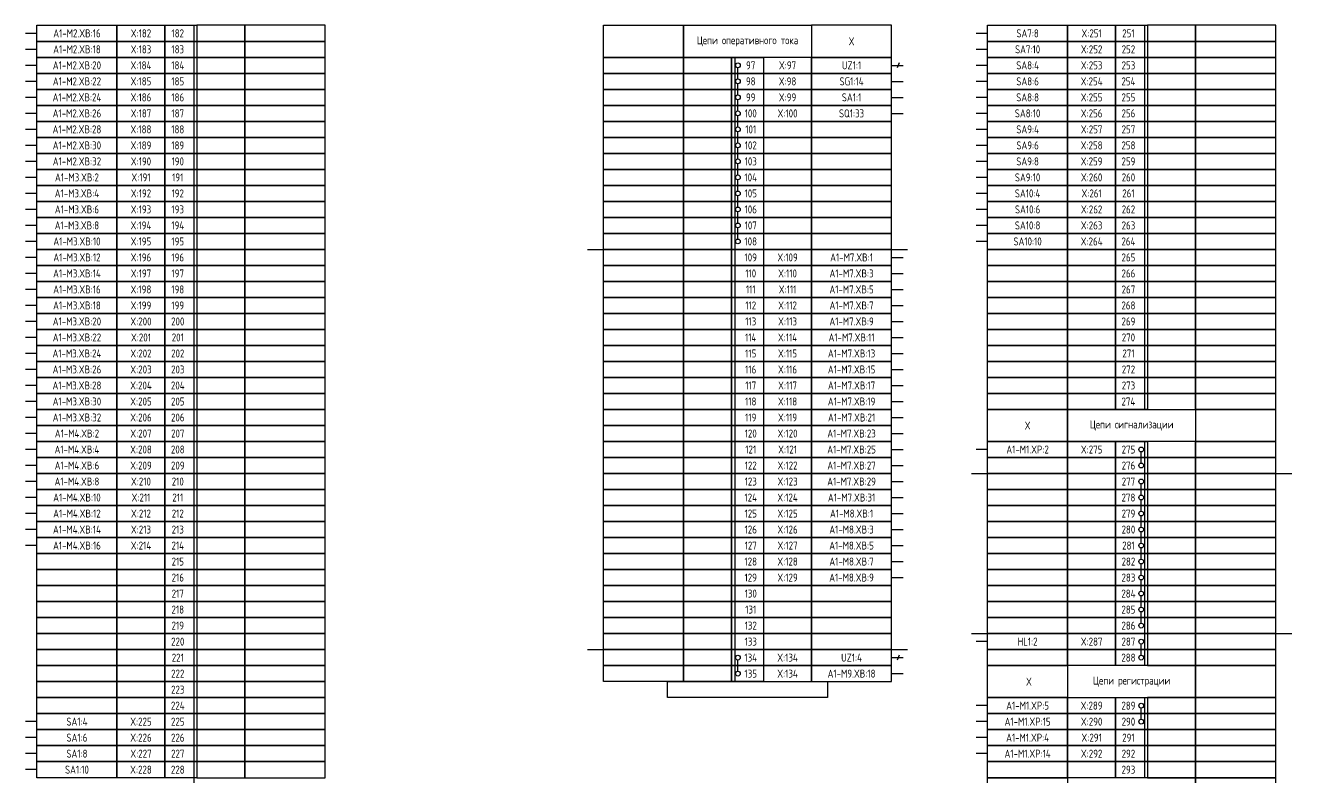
# Model space of a CAD drawing. Header units: millimetres. Extents: x -997 to 6341, y -90 to 618.
# Drawn here: x 5504.4 to 5900, y 155 to 390 of the extents above; entities that cross this region are included whole.
import ezdxf

# ---------------------------------------------------------------- set-up
doc = ezdxf.new("R2010")
doc.units = ezdxf.units.MM
doc.styles.add('Gost_type_A', font='GOST_A.TTF')

msp = doc.modelspace()

# ---------------------------------------------------------------- linework, layer by layer
for p, q in [((5557, 390), (5557, 45)), ((5854, 390), (5854, 270)), ((5508, 387.5), (5504.38, 387.5)), ((5805, 387.5), (5801.38, 387.5)), ((5508, 382.5), (5504.38, 382.5)), ((5726, 380), (5726, 185)), ((5805, 382.5), (5801.38, 382.5)), ((5508, 377.5), (5504.38, 377.5)), ((5727, 373.25), (5727, 376.75)), ((5775, 377.5), (5778.62, 377.5)), ((5777.33, 378.31), (5776.75, 376.69)), ((5805, 377.5), (5801.38, 377.5)), ((5508, 372.5), (5504.38, 372.5)), ((5775, 372.5), (5778.62, 372.5)), ((5805, 372.5), (5801.38, 372.5)), ((5727, 368.25), (5727, 371.75)), ((5508, 367.5), (5504.38, 367.5)), ((5727, 363.25), (5727, 366.75)), ((5775, 367.5), (5778.62, 367.5)), ((5805, 367.5), (5801.38, 367.5)), ((5508, 362.5), (5504.38, 362.5)), ((5727, 358.25), (5727, 361.75)), ((5775, 362.5), (5778.62, 362.5)), ((5805, 362.5), (5801.38, 362.5)), ((5508, 357.5), (5504.38, 357.5)), ((5727, 353.25), (5727, 356.75)), ((5805, 357.5), (5801.38, 357.5)), ((5508, 352.5), (5504.38, 352.5)), ((5805, 352.5), (5801.38, 352.5)), ((5727, 348.25), (5727, 351.75)), ((5508, 347.5), (5504.38, 347.5)), ((5727, 343.25), (5727, 346.75)), ((5805, 347.5), (5801.38, 347.5)), ((5508, 342.5), (5504.38, 342.5)), ((5727, 338.25), (5727, 341.75)), ((5805, 342.5), (5801.38, 342.5)), ((5508, 337.5), (5504.38, 337.5)), ((5727, 333.25), (5727, 336.75)), ((5805, 337.5), (5801.38, 337.5)), ((5508, 332.5), (5504.38, 332.5)), ((5805, 332.5), (5801.38, 332.5)), ((5727, 328.25), (5727, 331.75)), ((5508, 327.5), (5504.38, 327.5)), ((5727, 323.25), (5727, 326.75)), ((5805, 327.5), (5801.38, 327.5)), ((5508, 322.5), (5504.38, 322.5)), ((5805, 322.5), (5801.38, 322.5)), ((5508, 317.5), (5504.38, 317.5)), ((5680, 320), (5780, 320)), ((5775, 317.5), (5778.62, 317.5)), ((5508, 312.5), (5504.38, 312.5)), ((5775, 312.5), (5778.62, 312.5)), ((5508, 307.5), (5504.38, 307.5)), ((5775, 307.5), (5778.62, 307.5)), ((5508, 302.5), (5504.38, 302.5)), ((5775, 302.5), (5778.62, 302.5)), ((5508, 297.5), (5504.38, 297.5)), ((5775, 297.5), (5778.62, 297.5)), ((5508, 292.5), (5504.38, 292.5)), ((5775, 292.5), (5778.62, 292.5)), ((5508, 287.5), (5504.38, 287.5)), ((5775, 287.5), (5778.62, 287.5)), ((5508, 282.5), (5504.38, 282.5)), ((5775, 282.5), (5778.62, 282.5)), ((5508, 277.5), (5504.38, 277.5)), ((5775, 277.5), (5778.62, 277.5)), ((5508, 272.5), (5504.38, 272.5)), ((5775, 272.5), (5778.62, 272.5)), ((5805, 270), (5809.14, 270)), ((5508, 267.5), (5504.38, 267.5)), ((5775, 267.5), (5778.62, 267.5)), ((5508, 262.5), (5504.38, 262.5)), ((5775, 262.5), (5778.62, 262.5)), ((5508, 257.5), (5504.38, 257.5)), ((5775, 257.5), (5778.62, 257.5)), ((5805, 257.5), (5801.38, 257.5)), ((5854, 260), (5854, 220)), ((5853, 253.25), (5853, 256.75)), ((5508, 252.5), (5504.38, 252.5)), ((5775, 252.5), (5778.62, 252.5)), ((5800, 250), (5900, 250)), ((5508, 247.5), (5504.38, 247.5)), ((5775, 247.5), (5778.62, 247.5)), ((5853, 243.25), (5853, 246.75)), ((5508, 242.5), (5504.38, 242.5)), ((5775, 242.5), (5778.62, 242.5)), ((5853, 238.25), (5853, 241.75)), ((5508, 237.5), (5504.38, 237.5)), ((5775, 237.5), (5778.62, 237.5)), ((5853, 233.25), (5853, 236.75)), ((5508, 232.5), (5504.38, 232.5)), ((5775, 232.5), (5778.62, 232.5)), ((5853, 228.25), (5853, 231.75)), ((5508, 227.5), (5504.38, 227.5)), ((5775, 227.5), (5778.62, 227.5)), ((5853, 223.25), (5853, 226.75)), ((5775, 222.5), (5778.62, 222.5)), ((5853, 220), (5853, 221.75)), ((5853, 218.25), (5853, 220)), ((5854, 220), (5854, 190)), ((5775, 217.5), (5778.62, 217.5)), ((5853, 213.25), (5853, 216.75)), ((5853, 208.25), (5853, 211.75)), ((5853, 203.25), (5853, 206.75)), ((5800, 200), (5900, 200)), ((5680, 195), (5780, 195)), ((5805, 197.5), (5801.38, 197.5)), ((5853, 193.25), (5853, 196.75)), ((5727, 188.25), (5727, 191.75)), ((5775, 192.5), (5778.62, 192.5)), ((5777.33, 193.31), (5776.75, 191.69)), ((5775, 187.5), (5778.62, 187.5)), ((5854, 180), (5854, 155)), ((5805, 177.5), (5801.38, 177.5)), ((5853, 173.25), (5853, 176.75)), ((5508, 172.5), (5504.38, 172.5)), ((5805, 172.5), (5801.38, 172.5)), ((5508, 167.5), (5504.38, 167.5)), ((5805, 167.5), (5801.38, 167.5)), ((5508, 162.5), (5504.38, 162.5)), ((5805, 162.5), (5801.38, 162.5)), ((5508, 157.5), (5504.38, 157.5))]:
    msp.add_line(p, q)
for points in [[(5508, 390), (5533, 390), (5533, 385), (5508, 385)], [(5533, 390), (5548, 390), (5548, 385), (5533, 385)], [(5548, 390), (5558, 390), (5558, 385), (5548, 385)], [(5573, 390), (5558, 390), (5558, 385), (5573, 385)], [(5598, 390), (5573, 390), (5573, 385), (5598, 385)], [(5685, 390), (5710, 390), (5710, 380), (5685, 380)], [(5710, 390), (5750, 390), (5750, 380), (5710, 380)], [(5775, 390), (5750, 390), (5750, 380), (5775, 380)], [(5805, 390), (5830, 390), (5830, 385), (5805, 385)], [(5830, 390), (5845, 390), (5845, 385), (5830, 385)], [(5845, 390), (5855, 390), (5855, 385), (5845, 385)], [(5870, 390), (5855, 390), (5855, 385), (5870, 385)], [(5895, 390), (5870, 390), (5870, 385), (5895, 385)], [(5508, 385), (5533, 385), (5533, 380), (5508, 380)], [(5533, 385), (5548, 385), (5548, 380), (5533, 380)], [(5548, 385), (5558, 385), (5558, 380), (5548, 380)], [(5573, 385), (5558, 385), (5558, 380), (5573, 380)], [(5598, 385), (5573, 385), (5573, 380), (5598, 380)], [(5805, 385), (5830, 385), (5830, 380), (5805, 380)], [(5830, 385), (5845, 385), (5845, 380), (5830, 380)], [(5845, 385), (5855, 385), (5855, 380), (5845, 380)], [(5870, 385), (5855, 385), (5855, 380), (5870, 380)], [(5895, 385), (5870, 385), (5870, 380), (5895, 380)], [(5508, 380), (5533, 380), (5533, 375), (5508, 375)], [(5533, 380), (5548, 380), (5548, 375), (5533, 375)], [(5548, 380), (5558, 380), (5558, 375), (5548, 375)], [(5573, 380), (5558, 380), (5558, 375), (5573, 375)], [(5598, 380), (5573, 380), (5573, 375), (5598, 375)], [(5685, 380), (5710, 380), (5710, 375), (5685, 375)], [(5710, 380), (5725, 380), (5725, 375), (5710, 375)], [(5725, 380), (5735, 380), (5735, 375), (5725, 375)], [(5750, 380), (5735, 380), (5735, 375), (5750, 375)], [(5775, 380), (5750, 380), (5750, 375), (5775, 375)], [(5805, 380), (5830, 380), (5830, 375), (5805, 375)], [(5830, 380), (5845, 380), (5845, 375), (5830, 375)], [(5845, 380), (5855, 380), (5855, 375), (5845, 375)], [(5870, 380), (5855, 380), (5855, 375), (5870, 375)], [(5895, 380), (5870, 380), (5870, 375), (5895, 375)], [(5508, 375), (5533, 375), (5533, 370), (5508, 370)], [(5533, 375), (5548, 375), (5548, 370), (5533, 370)], [(5548, 375), (5558, 375), (5558, 370), (5548, 370)], [(5573, 375), (5558, 375), (5558, 370), (5573, 370)], [(5598, 375), (5573, 375), (5573, 370), (5598, 370)], [(5685, 375), (5710, 375), (5710, 370), (5685, 370)], [(5710, 375), (5725, 375), (5725, 370), (5710, 370)], [(5725, 375), (5735, 375), (5735, 370), (5725, 370)], [(5750, 375), (5735, 375), (5735, 370), (5750, 370)], [(5775, 375), (5750, 375), (5750, 370), (5775, 370)], [(5805, 375), (5830, 375), (5830, 370), (5805, 370)], [(5830, 375), (5845, 375), (5845, 370), (5830, 370)], [(5845, 375), (5855, 375), (5855, 370), (5845, 370)], [(5870, 375), (5855, 375), (5855, 370), (5870, 370)], [(5895, 375), (5870, 375), (5870, 370), (5895, 370)], [(5508, 370), (5533, 370), (5533, 365), (5508, 365)], [(5533, 370), (5548, 370), (5548, 365), (5533, 365)], [(5548, 370), (5558, 370), (5558, 365), (5548, 365)], [(5573, 370), (5558, 370), (5558, 365), (5573, 365)], [(5598, 370), (5573, 370), (5573, 365), (5598, 365)], [(5685, 370), (5710, 370), (5710, 365), (5685, 365)], [(5710, 370), (5725, 370), (5725, 365), (5710, 365)], [(5725, 370), (5735, 370), (5735, 365), (5725, 365)], [(5750, 370), (5735, 370), (5735, 365), (5750, 365)], [(5775, 370), (5750, 370), (5750, 365), (5775, 365)], [(5805, 370), (5830, 370), (5830, 365), (5805, 365)], [(5830, 370), (5845, 370), (5845, 365), (5830, 365)], [(5845, 370), (5855, 370), (5855, 365), (5845, 365)], [(5870, 370), (5855, 370), (5855, 365), (5870, 365)], [(5895, 370), (5870, 370), (5870, 365), (5895, 365)], [(5508, 365), (5533, 365), (5533, 360), (5508, 360)], [(5533, 365), (5548, 365), (5548, 360), (5533, 360)], [(5548, 365), (5558, 365), (5558, 360), (5548, 360)], [(5573, 365), (5558, 365), (5558, 360), (5573, 360)], [(5598, 365), (5573, 365), (5573, 360), (5598, 360)], [(5685, 365), (5710, 365), (5710, 360), (5685, 360)], [(5710, 365), (5725, 365), (5725, 360), (5710, 360)], [(5725, 365), (5735, 365), (5735, 360), (5725, 360)], [(5750, 365), (5735, 365), (5735, 360), (5750, 360)], [(5775, 365), (5750, 365), (5750, 360), (5775, 360)], [(5805, 365), (5830, 365), (5830, 360), (5805, 360)], [(5830, 365), (5845, 365), (5845, 360), (5830, 360)], [(5845, 365), (5855, 365), (5855, 360), (5845, 360)], [(5870, 365), (5855, 365), (5855, 360), (5870, 360)], [(5895, 365), (5870, 365), (5870, 360), (5895, 360)], [(5508, 360), (5533, 360), (5533, 355), (5508, 355)], [(5533, 360), (5548, 360), (5548, 355), (5533, 355)], [(5548, 360), (5558, 360), (5558, 355), (5548, 355)], [(5573, 360), (5558, 360), (5558, 355), (5573, 355)], [(5598, 360), (5573, 360), (5573, 355), (5598, 355)], [(5685, 360), (5710, 360), (5710, 355), (5685, 355)], [(5710, 360), (5725, 360), (5725, 355), (5710, 355)], [(5725, 360), (5735, 360), (5735, 355), (5725, 355)], [(5750, 360), (5735, 360), (5735, 355), (5750, 355)], [(5775, 360), (5750, 360), (5750, 355), (5775, 355)], [(5805, 360), (5830, 360), (5830, 355), (5805, 355)], [(5830, 360), (5845, 360), (5845, 355), (5830, 355)], [(5845, 360), (5855, 360), (5855, 355), (5845, 355)], [(5870, 360), (5855, 360), (5855, 355), (5870, 355)], [(5895, 360), (5870, 360), (5870, 355), (5895, 355)], [(5508, 355), (5533, 355), (5533, 350), (5508, 350)], [(5533, 355), (5548, 355), (5548, 350), (5533, 350)], [(5548, 355), (5558, 355), (5558, 350), (5548, 350)], [(5573, 355), (5558, 355), (5558, 350), (5573, 350)], [(5598, 355), (5573, 355), (5573, 350), (5598, 350)], [(5685, 355), (5710, 355), (5710, 350), (5685, 350)], [(5710, 355), (5725, 355), (5725, 350), (5710, 350)], [(5725, 355), (5735, 355), (5735, 350), (5725, 350)], [(5750, 355), (5735, 355), (5735, 350), (5750, 350)], [(5775, 355), (5750, 355), (5750, 350), (5775, 350)], [(5805, 355), (5830, 355), (5830, 350), (5805, 350)], [(5830, 355), (5845, 355), (5845, 350), (5830, 350)], [(5845, 355), (5855, 355), (5855, 350), (5845, 350)], [(5870, 355), (5855, 355), (5855, 350), (5870, 350)], [(5895, 355), (5870, 355), (5870, 350), (5895, 350)], [(5508, 350), (5533, 350), (5533, 345), (5508, 345)], [(5533, 350), (5548, 350), (5548, 345), (5533, 345)], [(5548, 350), (5558, 350), (5558, 345), (5548, 345)], [(5573, 350), (5558, 350), (5558, 345), (5573, 345)], [(5598, 350), (5573, 350), (5573, 345), (5598, 345)], [(5685, 350), (5710, 350), (5710, 345), (5685, 345)], [(5710, 350), (5725, 350), (5725, 345), (5710, 345)], [(5725, 350), (5735, 350), (5735, 345), (5725, 345)], [(5750, 350), (5735, 350), (5735, 345), (5750, 345)], [(5775, 350), (5750, 350), (5750, 345), (5775, 345)], [(5805, 350), (5830, 350), (5830, 345), (5805, 345)], [(5830, 350), (5845, 350), (5845, 345), (5830, 345)], [(5845, 350), (5855, 350), (5855, 345), (5845, 345)], [(5870, 350), (5855, 350), (5855, 345), (5870, 345)], [(5895, 350), (5870, 350), (5870, 345), (5895, 345)], [(5508, 345), (5533, 345), (5533, 340), (5508, 340)], [(5533, 345), (5548, 345), (5548, 340), (5533, 340)], [(5548, 345), (5558, 345), (5558, 340), (5548, 340)], [(5573, 345), (5558, 345), (5558, 340), (5573, 340)], [(5598, 345), (5573, 345), (5573, 340), (5598, 340)], [(5685, 345), (5710, 345), (5710, 340), (5685, 340)], [(5710, 345), (5725, 345), (5725, 340), (5710, 340)], [(5725, 345), (5735, 345), (5735, 340), (5725, 340)], [(5750, 345), (5735, 345), (5735, 340), (5750, 340)], [(5775, 345), (5750, 345), (5750, 340), (5775, 340)], [(5805, 345), (5830, 345), (5830, 340), (5805, 340)], [(5830, 345), (5845, 345), (5845, 340), (5830, 340)], [(5845, 345), (5855, 345), (5855, 340), (5845, 340)], [(5870, 345), (5855, 345), (5855, 340), (5870, 340)], [(5895, 345), (5870, 345), (5870, 340), (5895, 340)], [(5508, 340), (5533, 340), (5533, 335), (5508, 335)], [(5533, 340), (5548, 340), (5548, 335), (5533, 335)], [(5548, 340), (5558, 340), (5558, 335), (5548, 335)], [(5573, 340), (5558, 340), (5558, 335), (5573, 335)], [(5598, 340), (5573, 340), (5573, 335), (5598, 335)], [(5685, 340), (5710, 340), (5710, 335), (5685, 335)], [(5710, 340), (5725, 340), (5725, 335), (5710, 335)], [(5725, 340), (5735, 340), (5735, 335), (5725, 335)], [(5750, 340), (5735, 340), (5735, 335), (5750, 335)], [(5775, 340), (5750, 340), (5750, 335), (5775, 335)], [(5805, 340), (5830, 340), (5830, 335), (5805, 335)], [(5830, 340), (5845, 340), (5845, 335), (5830, 335)], [(5845, 340), (5855, 340), (5855, 335), (5845, 335)], [(5870, 340), (5855, 340), (5855, 335), (5870, 335)], [(5895, 340), (5870, 340), (5870, 335), (5895, 335)], [(5508, 335), (5533, 335), (5533, 330), (5508, 330)], [(5533, 335), (5548, 335), (5548, 330), (5533, 330)], [(5548, 335), (5558, 335), (5558, 330), (5548, 330)], [(5573, 335), (5558, 335), (5558, 330), (5573, 330)], [(5598, 335), (5573, 335), (5573, 330), (5598, 330)], [(5685, 335), (5710, 335), (5710, 330), (5685, 330)], [(5710, 335), (5725, 335), (5725, 330), (5710, 330)], [(5725, 335), (5735, 335), (5735, 330), (5725, 330)], [(5750, 335), (5735, 335), (5735, 330), (5750, 330)], [(5775, 335), (5750, 335), (5750, 330), (5775, 330)], [(5805, 335), (5830, 335), (5830, 330), (5805, 330)], [(5830, 335), (5845, 335), (5845, 330), (5830, 330)], [(5845, 335), (5855, 335), (5855, 330), (5845, 330)], [(5870, 335), (5855, 335), (5855, 330), (5870, 330)], [(5895, 335), (5870, 335), (5870, 330), (5895, 330)], [(5508, 330), (5533, 330), (5533, 325), (5508, 325)], [(5533, 330), (5548, 330), (5548, 325), (5533, 325)], [(5548, 330), (5558, 330), (5558, 325), (5548, 325)], [(5573, 330), (5558, 330), (5558, 325), (5573, 325)], [(5598, 330), (5573, 330), (5573, 325), (5598, 325)], [(5685, 330), (5710, 330), (5710, 325), (5685, 325)], [(5710, 330), (5725, 330), (5725, 325), (5710, 325)], [(5725, 330), (5735, 330), (5735, 325), (5725, 325)], [(5750, 330), (5735, 330), (5735, 325), (5750, 325)], [(5775, 330), (5750, 330), (5750, 325), (5775, 325)], [(5805, 330), (5830, 330), (5830, 325), (5805, 325)], [(5830, 330), (5845, 330), (5845, 325), (5830, 325)], [(5845, 330), (5855, 330), (5855, 325), (5845, 325)], [(5870, 330), (5855, 330), (5855, 325), (5870, 325)], [(5895, 330), (5870, 330), (5870, 325), (5895, 325)], [(5508, 325), (5533, 325), (5533, 320), (5508, 320)], [(5533, 325), (5548, 325), (5548, 320), (5533, 320)], [(5548, 325), (5558, 325), (5558, 320), (5548, 320)], [(5573, 325), (5558, 325), (5558, 320), (5573, 320)], [(5598, 325), (5573, 325), (5573, 320), (5598, 320)], [(5685, 325), (5710, 325), (5710, 320), (5685, 320)], [(5710, 325), (5725, 325), (5725, 320), (5710, 320)], [(5725, 325), (5735, 325), (5735, 320), (5725, 320)], [(5750, 325), (5735, 325), (5735, 320), (5750, 320)], [(5775, 325), (5750, 325), (5750, 320), (5775, 320)], [(5805, 325), (5830, 325), (5830, 320), (5805, 320)], [(5830, 325), (5845, 325), (5845, 320), (5830, 320)], [(5845, 325), (5855, 325), (5855, 320), (5845, 320)], [(5870, 325), (5855, 325), (5855, 320), (5870, 320)], [(5895, 325), (5870, 325), (5870, 320), (5895, 320)], [(5508, 320), (5533, 320), (5533, 315), (5508, 315)], [(5533, 320), (5548, 320), (5548, 315), (5533, 315)], [(5548, 320), (5558, 320), (5558, 315), (5548, 315)], [(5573, 320), (5558, 320), (5558, 315), (5573, 315)], [(5598, 320), (5573, 320), (5573, 315), (5598, 315)], [(5685, 320), (5710, 320), (5710, 315), (5685, 315)], [(5710, 320), (5725, 320), (5725, 315), (5710, 315)], [(5725, 320), (5735, 320), (5735, 315), (5725, 315)], [(5750, 320), (5735, 320), (5735, 315), (5750, 315)], [(5775, 320), (5750, 320), (5750, 315), (5775, 315)], [(5805, 320), (5830, 320), (5830, 315), (5805, 315)], [(5830, 320), (5845, 320), (5845, 315), (5830, 315)], [(5845, 320), (5855, 320), (5855, 315), (5845, 315)], [(5870, 320), (5855, 320), (5855, 315), (5870, 315)], [(5895, 320), (5870, 320), (5870, 315), (5895, 315)], [(5508, 315), (5533, 315), (5533, 310), (5508, 310)], [(5533, 315), (5548, 315), (5548, 310), (5533, 310)], [(5548, 315), (5558, 315), (5558, 310), (5548, 310)], [(5573, 315), (5558, 315), (5558, 310), (5573, 310)], [(5598, 315), (5573, 315), (5573, 310), (5598, 310)], [(5685, 315), (5710, 315), (5710, 310), (5685, 310)], [(5710, 315), (5725, 315), (5725, 310), (5710, 310)], [(5725, 315), (5735, 315), (5735, 310), (5725, 310)], [(5750, 315), (5735, 315), (5735, 310), (5750, 310)], [(5775, 315), (5750, 315), (5750, 310), (5775, 310)], [(5805, 315), (5830, 315), (5830, 310), (5805, 310)], [(5830, 315), (5845, 315), (5845, 310), (5830, 310)], [(5845, 315), (5855, 315), (5855, 310), (5845, 310)], [(5870, 315), (5855, 315), (5855, 310), (5870, 310)], [(5895, 315), (5870, 315), (5870, 310), (5895, 310)], [(5508, 310), (5533, 310), (5533, 305), (5508, 305)], [(5533, 310), (5548, 310), (5548, 305), (5533, 305)], [(5548, 310), (5558, 310), (5558, 305), (5548, 305)], [(5573, 310), (5558, 310), (5558, 305), (5573, 305)], [(5598, 310), (5573, 310), (5573, 305), (5598, 305)], [(5685, 310), (5710, 310), (5710, 305), (5685, 305)], [(5710, 310), (5725, 310), (5725, 305), (5710, 305)], [(5725, 310), (5735, 310), (5735, 305), (5725, 305)], [(5750, 310), (5735, 310), (5735, 305), (5750, 305)], [(5775, 310), (5750, 310), (5750, 305), (5775, 305)], [(5805, 310), (5830, 310), (5830, 305), (5805, 305)], [(5830, 310), (5845, 310), (5845, 305), (5830, 305)], [(5845, 310), (5855, 310), (5855, 305), (5845, 305)], [(5870, 310), (5855, 310), (5855, 305), (5870, 305)], [(5895, 310), (5870, 310), (5870, 305), (5895, 305)], [(5508, 305), (5533, 305), (5533, 300), (5508, 300)], [(5533, 305), (5548, 305), (5548, 300), (5533, 300)], [(5548, 305), (5558, 305), (5558, 300), (5548, 300)], [(5573, 305), (5558, 305), (5558, 300), (5573, 300)], [(5598, 305), (5573, 305), (5573, 300), (5598, 300)], [(5685, 305), (5710, 305), (5710, 300), (5685, 300)], [(5710, 305), (5725, 305), (5725, 300), (5710, 300)], [(5725, 305), (5735, 305), (5735, 300), (5725, 300)], [(5750, 305), (5735, 305), (5735, 300), (5750, 300)], [(5775, 305), (5750, 305), (5750, 300), (5775, 300)], [(5805, 305), (5830, 305), (5830, 300), (5805, 300)], [(5830, 305), (5845, 305), (5845, 300), (5830, 300)], [(5845, 305), (5855, 305), (5855, 300), (5845, 300)], [(5870, 305), (5855, 305), (5855, 300), (5870, 300)], [(5895, 305), (5870, 305), (5870, 300), (5895, 300)], [(5508, 300), (5533, 300), (5533, 295), (5508, 295)], [(5533, 300), (5548, 300), (5548, 295), (5533, 295)], [(5548, 300), (5558, 300), (5558, 295), (5548, 295)], [(5573, 300), (5558, 300), (5558, 295), (5573, 295)], [(5598, 300), (5573, 300), (5573, 295), (5598, 295)], [(5685, 300), (5710, 300), (5710, 295), (5685, 295)], [(5710, 300), (5725, 300), (5725, 295), (5710, 295)], [(5725, 300), (5735, 300), (5735, 295), (5725, 295)], [(5750, 300), (5735, 300), (5735, 295), (5750, 295)], [(5775, 300), (5750, 300), (5750, 295), (5775, 295)], [(5805, 300), (5830, 300), (5830, 295), (5805, 295)], [(5830, 300), (5845, 300), (5845, 295), (5830, 295)], [(5845, 300), (5855, 300), (5855, 295), (5845, 295)], [(5870, 300), (5855, 300), (5855, 295), (5870, 295)], [(5895, 300), (5870, 300), (5870, 295), (5895, 295)], [(5508, 295), (5533, 295), (5533, 290), (5508, 290)], [(5533, 295), (5548, 295), (5548, 290), (5533, 290)], [(5548, 295), (5558, 295), (5558, 290), (5548, 290)], [(5573, 295), (5558, 295), (5558, 290), (5573, 290)], [(5598, 295), (5573, 295), (5573, 290), (5598, 290)], [(5685, 295), (5710, 295), (5710, 290), (5685, 290)], [(5710, 295), (5725, 295), (5725, 290), (5710, 290)], [(5725, 295), (5735, 295), (5735, 290), (5725, 290)], [(5750, 295), (5735, 295), (5735, 290), (5750, 290)], [(5775, 295), (5750, 295), (5750, 290), (5775, 290)], [(5805, 295), (5830, 295), (5830, 290), (5805, 290)], [(5830, 295), (5845, 295), (5845, 290), (5830, 290)], [(5845, 295), (5855, 295), (5855, 290), (5845, 290)], [(5870, 295), (5855, 295), (5855, 290), (5870, 290)], [(5895, 295), (5870, 295), (5870, 290), (5895, 290)], [(5508, 290), (5533, 290), (5533, 285), (5508, 285)], [(5533, 290), (5548, 290), (5548, 285), (5533, 285)], [(5548, 290), (5558, 290), (5558, 285), (5548, 285)], [(5573, 290), (5558, 290), (5558, 285), (5573, 285)], [(5598, 290), (5573, 290), (5573, 285), (5598, 285)], [(5685, 290), (5710, 290), (5710, 285), (5685, 285)], [(5710, 290), (5725, 290), (5725, 285), (5710, 285)], [(5725, 290), (5735, 290), (5735, 285), (5725, 285)], [(5750, 290), (5735, 290), (5735, 285), (5750, 285)], [(5775, 290), (5750, 290), (5750, 285), (5775, 285)], [(5805, 290), (5830, 290), (5830, 285), (5805, 285)], [(5830, 290), (5845, 290), (5845, 285), (5830, 285)], [(5845, 290), (5855, 290), (5855, 285), (5845, 285)], [(5870, 290), (5855, 290), (5855, 285), (5870, 285)], [(5895, 290), (5870, 290), (5870, 285), (5895, 285)], [(5508, 285), (5533, 285), (5533, 280), (5508, 280)], [(5533, 285), (5548, 285), (5548, 280), (5533, 280)], [(5548, 285), (5558, 285), (5558, 280), (5548, 280)], [(5573, 285), (5558, 285), (5558, 280), (5573, 280)], [(5598, 285), (5573, 285), (5573, 280), (5598, 280)], [(5685, 285), (5710, 285), (5710, 280), (5685, 280)], [(5710, 285), (5725, 285), (5725, 280), (5710, 280)], [(5725, 285), (5735, 285), (5735, 280), (5725, 280)], [(5750, 285), (5735, 285), (5735, 280), (5750, 280)], [(5775, 285), (5750, 285), (5750, 280), (5775, 280)], [(5805, 285), (5830, 285), (5830, 280), (5805, 280)], [(5830, 285), (5845, 285), (5845, 280), (5830, 280)], [(5845, 285), (5855, 285), (5855, 280), (5845, 280)], [(5870, 285), (5855, 285), (5855, 280), (5870, 280)], [(5895, 285), (5870, 285), (5870, 280), (5895, 280)], [(5508, 280), (5533, 280), (5533, 275), (5508, 275)], [(5533, 280), (5548, 280), (5548, 275), (5533, 275)], [(5548, 280), (5558, 280), (5558, 275), (5548, 275)], [(5573, 280), (5558, 280), (5558, 275), (5573, 275)], [(5598, 280), (5573, 280), (5573, 275), (5598, 275)], [(5685, 280), (5710, 280), (5710, 275), (5685, 275)], [(5710, 280), (5725, 280), (5725, 275), (5710, 275)], [(5725, 280), (5735, 280), (5735, 275), (5725, 275)], [(5750, 280), (5735, 280), (5735, 275), (5750, 275)], [(5775, 280), (5750, 280), (5750, 275), (5775, 275)], [(5805, 280), (5830, 280), (5830, 275), (5805, 275)], [(5830, 280), (5845, 280), (5845, 275), (5830, 275)], [(5845, 280), (5855, 280), (5855, 275), (5845, 275)], [(5870, 280), (5855, 280), (5855, 275), (5870, 275)], [(5895, 280), (5870, 280), (5870, 275), (5895, 275)], [(5508, 275), (5533, 275), (5533, 270), (5508, 270)], [(5533, 275), (5548, 275), (5548, 270), (5533, 270)], [(5548, 275), (5558, 275), (5558, 270), (5548, 270)], [(5573, 275), (5558, 275), (5558, 270), (5573, 270)], [(5598, 275), (5573, 275), (5573, 270), (5598, 270)], [(5685, 275), (5710, 275), (5710, 270), (5685, 270)], [(5710, 275), (5725, 275), (5725, 270), (5710, 270)], [(5725, 275), (5735, 275), (5735, 270), (5725, 270)], [(5750, 275), (5735, 275), (5735, 270), (5750, 270)], [(5775, 275), (5750, 275), (5750, 270), (5775, 270)], [(5805, 275), (5830, 275), (5830, 270), (5805, 270)], [(5830, 275), (5845, 275), (5845, 270), (5830, 270)], [(5845, 275), (5855, 275), (5855, 270), (5845, 270)], [(5870, 275), (5855, 275), (5855, 270), (5870, 270)], [(5895, 275), (5870, 275), (5870, 270), (5895, 270)], [(5508, 270), (5533, 270), (5533, 265), (5508, 265)], [(5533, 270), (5548, 270), (5548, 265), (5533, 265)], [(5548, 270), (5558, 270), (5558, 265), (5548, 265)], [(5573, 270), (5558, 270), (5558, 265), (5573, 265)], [(5598, 270), (5573, 270), (5573, 265), (5598, 265)], [(5685, 270), (5710, 270), (5710, 265), (5685, 265)], [(5710, 270), (5725, 270), (5725, 265), (5710, 265)], [(5725, 270), (5735, 270), (5735, 265), (5725, 265)], [(5750, 270), (5735, 270), (5735, 265), (5750, 265)], [(5775, 270), (5750, 270), (5750, 265), (5775, 265)], [(5805, 270), (5830, 270), (5830, 260), (5805, 260)], [(5830, 270), (5870, 270), (5870, 260), (5830, 260)], [(5895, 270), (5870, 270), (5870, 260), (5895, 260)], [(5508, 265), (5533, 265), (5533, 260), (5508, 260)], [(5533, 265), (5548, 265), (5548, 260), (5533, 260)], [(5548, 265), (5558, 265), (5558, 260), (5548, 260)], [(5573, 265), (5558, 265), (5558, 260), (5573, 260)], [(5598, 265), (5573, 265), (5573, 260), (5598, 260)], [(5685, 265), (5710, 265), (5710, 260), (5685, 260)], [(5710, 265), (5725, 265), (5725, 260), (5710, 260)], [(5725, 265), (5735, 265), (5735, 260), (5725, 260)], [(5750, 265), (5735, 265), (5735, 260), (5750, 260)], [(5775, 265), (5750, 265), (5750, 260), (5775, 260)], [(5508, 260), (5533, 260), (5533, 255), (5508, 255)], [(5533, 260), (5548, 260), (5548, 255), (5533, 255)], [(5548, 260), (5558, 260), (5558, 255), (5548, 255)], [(5573, 260), (5558, 260), (5558, 255), (5573, 255)], [(5598, 260), (5573, 260), (5573, 255), (5598, 255)], [(5685, 260), (5710, 260), (5710, 255), (5685, 255)], [(5710, 260), (5725, 260), (5725, 255), (5710, 255)], [(5725, 260), (5735, 260), (5735, 255), (5725, 255)], [(5750, 260), (5735, 260), (5735, 255), (5750, 255)], [(5775, 260), (5750, 260), (5750, 255), (5775, 255)], [(5805, 260), (5830, 260), (5830, 255), (5805, 255)], [(5830, 260), (5845, 260), (5845, 255), (5830, 255)], [(5845, 260), (5855, 260), (5855, 255), (5845, 255)], [(5870, 260), (5855, 260), (5855, 255), (5870, 255)], [(5895, 260), (5870, 260), (5870, 255), (5895, 255)], [(5508, 255), (5533, 255), (5533, 250), (5508, 250)], [(5533, 255), (5548, 255), (5548, 250), (5533, 250)], [(5548, 255), (5558, 255), (5558, 250), (5548, 250)], [(5573, 255), (5558, 255), (5558, 250), (5573, 250)], [(5598, 255), (5573, 255), (5573, 250), (5598, 250)], [(5685, 255), (5710, 255), (5710, 250), (5685, 250)], [(5710, 255), (5725, 255), (5725, 250), (5710, 250)], [(5725, 255), (5735, 255), (5735, 250), (5725, 250)], [(5750, 255), (5735, 255), (5735, 250), (5750, 250)], [(5775, 255), (5750, 255), (5750, 250), (5775, 250)], [(5805, 255), (5830, 255), (5830, 250), (5805, 250)], [(5830, 255), (5845, 255), (5845, 250), (5830, 250)], [(5845, 255), (5855, 255), (5855, 250), (5845, 250)], [(5870, 255), (5855, 255), (5855, 250), (5870, 250)], [(5895, 255), (5870, 255), (5870, 250), (5895, 250)], [(5508, 250), (5533, 250), (5533, 245), (5508, 245)], [(5533, 250), (5548, 250), (5548, 245), (5533, 245)], [(5548, 250), (5558, 250), (5558, 245), (5548, 245)], [(5573, 250), (5558, 250), (5558, 245), (5573, 245)], [(5598, 250), (5573, 250), (5573, 245), (5598, 245)], [(5685, 250), (5710, 250), (5710, 245), (5685, 245)], [(5710, 250), (5725, 250), (5725, 245), (5710, 245)], [(5725, 250), (5735, 250), (5735, 245), (5725, 245)], [(5750, 250), (5735, 250), (5735, 245), (5750, 245)], [(5775, 250), (5750, 250), (5750, 245), (5775, 245)], [(5805, 250), (5830, 250), (5830, 245), (5805, 245)], [(5830, 250), (5845, 250), (5845, 245), (5830, 245)], [(5845, 250), (5855, 250), (5855, 245), (5845, 245)], [(5870, 250), (5855, 250), (5855, 245), (5870, 245)], [(5895, 250), (5870, 250), (5870, 245), (5895, 245)], [(5508, 245), (5533, 245), (5533, 240), (5508, 240)], [(5533, 245), (5548, 245), (5548, 240), (5533, 240)], [(5548, 245), (5558, 245), (5558, 240), (5548, 240)], [(5573, 245), (5558, 245), (5558, 240), (5573, 240)], [(5598, 245), (5573, 245), (5573, 240), (5598, 240)], [(5685, 245), (5710, 245), (5710, 240), (5685, 240)], [(5710, 245), (5725, 245), (5725, 240), (5710, 240)], [(5725, 245), (5735, 245), (5735, 240), (5725, 240)], [(5750, 245), (5735, 245), (5735, 240), (5750, 240)], [(5775, 245), (5750, 245), (5750, 240), (5775, 240)], [(5805, 245), (5830, 245), (5830, 240), (5805, 240)], [(5830, 245), (5845, 245), (5845, 240), (5830, 240)], [(5845, 245), (5855, 245), (5855, 240), (5845, 240)], [(5870, 245), (5855, 245), (5855, 240), (5870, 240)], [(5895, 245), (5870, 245), (5870, 240), (5895, 240)], [(5508, 240), (5533, 240), (5533, 235), (5508, 235)], [(5533, 240), (5548, 240), (5548, 235), (5533, 235)], [(5548, 240), (5558, 240), (5558, 235), (5548, 235)], [(5573, 240), (5558, 240), (5558, 235), (5573, 235)], [(5598, 240), (5573, 240), (5573, 235), (5598, 235)], [(5685, 240), (5710, 240), (5710, 235), (5685, 235)], [(5710, 240), (5725, 240), (5725, 235), (5710, 235)], [(5725, 240), (5735, 240), (5735, 235), (5725, 235)], [(5750, 240), (5735, 240), (5735, 235), (5750, 235)], [(5775, 240), (5750, 240), (5750, 235), (5775, 235)], [(5805, 240), (5830, 240), (5830, 235), (5805, 235)], [(5830, 240), (5845, 240), (5845, 235), (5830, 235)], [(5845, 240), (5855, 240), (5855, 235), (5845, 235)], [(5870, 240), (5855, 240), (5855, 235), (5870, 235)], [(5895, 240), (5870, 240), (5870, 235), (5895, 235)], [(5508, 235), (5533, 235), (5533, 230), (5508, 230)], [(5533, 235), (5548, 235), (5548, 230), (5533, 230)], [(5548, 235), (5558, 235), (5558, 230), (5548, 230)], [(5573, 235), (5558, 235), (5558, 230), (5573, 230)], [(5598, 235), (5573, 235), (5573, 230), (5598, 230)], [(5685, 235), (5710, 235), (5710, 230), (5685, 230)], [(5710, 235), (5725, 235), (5725, 230), (5710, 230)], [(5725, 235), (5735, 235), (5735, 230), (5725, 230)], [(5750, 235), (5735, 235), (5735, 230), (5750, 230)], [(5775, 235), (5750, 235), (5750, 230), (5775, 230)], [(5805, 235), (5830, 235), (5830, 230), (5805, 230)], [(5830, 235), (5845, 235), (5845, 230), (5830, 230)], [(5845, 235), (5855, 235), (5855, 230), (5845, 230)], [(5870, 235), (5855, 235), (5855, 230), (5870, 230)], [(5895, 235), (5870, 235), (5870, 230), (5895, 230)], [(5508, 230), (5533, 230), (5533, 225), (5508, 225)], [(5533, 230), (5548, 230), (5548, 225), (5533, 225)], [(5548, 230), (5558, 230), (5558, 225), (5548, 225)], [(5573, 230), (5558, 230), (5558, 225), (5573, 225)], [(5598, 230), (5573, 230), (5573, 225), (5598, 225)], [(5685, 230), (5710, 230), (5710, 225), (5685, 225)], [(5710, 230), (5725, 230), (5725, 225), (5710, 225)], [(5725, 230), (5735, 230), (5735, 225), (5725, 225)], [(5750, 230), (5735, 230), (5735, 225), (5750, 225)], [(5775, 230), (5750, 230), (5750, 225), (5775, 225)], [(5805, 230), (5830, 230), (5830, 225), (5805, 225)], [(5830, 230), (5845, 230), (5845, 225), (5830, 225)], [(5845, 230), (5855, 230), (5855, 225), (5845, 225)], [(5870, 230), (5855, 230), (5855, 225), (5870, 225)], [(5895, 230), (5870, 230), (5870, 225), (5895, 225)], [(5508, 225), (5533, 225), (5533, 220), (5508, 220)], [(5533, 225), (5548, 225), (5548, 220), (5533, 220)], [(5548, 225), (5558, 225), (5558, 220), (5548, 220)], [(5573, 225), (5558, 225), (5558, 220), (5573, 220)], [(5598, 225), (5573, 225), (5573, 220), (5598, 220)], [(5685, 225), (5710, 225), (5710, 220), (5685, 220)], [(5710, 225), (5725, 225), (5725, 220), (5710, 220)], [(5725, 225), (5735, 225), (5735, 220), (5725, 220)], [(5750, 225), (5735, 225), (5735, 220), (5750, 220)], [(5775, 225), (5750, 225), (5750, 220), (5775, 220)], [(5805, 225), (5830, 225), (5830, 220), (5805, 220)], [(5830, 225), (5845, 225), (5845, 220), (5830, 220)], [(5845, 225), (5855, 225), (5855, 220), (5845, 220)], [(5870, 225), (5855, 225), (5855, 220), (5870, 220)], [(5895, 225), (5870, 225), (5870, 220), (5895, 220)], [(5508, 220), (5533, 220), (5533, 215), (5508, 215)], [(5533, 220), (5548, 220), (5548, 215), (5533, 215)], [(5548, 220), (5558, 220), (5558, 215), (5548, 215)], [(5573, 220), (5558, 220), (5558, 215), (5573, 215)], [(5598, 220), (5573, 220), (5573, 215), (5598, 215)], [(5685, 220), (5710, 220), (5710, 215), (5685, 215)], [(5710, 220), (5725, 220), (5725, 215), (5710, 215)], [(5725, 220), (5735, 220), (5735, 215), (5725, 215)], [(5750, 220), (5735, 220), (5735, 215), (5750, 215)], [(5775, 220), (5750, 220), (5750, 215), (5775, 215)], [(5805, 220), (5830, 220), (5830, 215), (5805, 215)], [(5830, 220), (5845, 220), (5845, 215), (5830, 215)], [(5845, 220), (5855, 220), (5855, 215), (5845, 215)], [(5870, 220), (5855, 220), (5855, 215), (5870, 215)], [(5895, 220), (5870, 220), (5870, 215), (5895, 215)], [(5508, 215), (5533, 215), (5533, 210), (5508, 210)], [(5533, 215), (5548, 215), (5548, 210), (5533, 210)], [(5548, 215), (5558, 215), (5558, 210), (5548, 210)], [(5573, 215), (5558, 215), (5558, 210), (5573, 210)], [(5598, 215), (5573, 215), (5573, 210), (5598, 210)], [(5685, 215), (5710, 215), (5710, 210), (5685, 210)], [(5710, 215), (5725, 215), (5725, 210), (5710, 210)], [(5725, 215), (5735, 215), (5735, 210), (5725, 210)], [(5750, 215), (5735, 215), (5735, 210), (5750, 210)], [(5775, 215), (5750, 215), (5750, 210), (5775, 210)], [(5805, 215), (5830, 215), (5830, 210), (5805, 210)], [(5830, 215), (5845, 215), (5845, 210), (5830, 210)], [(5845, 215), (5855, 215), (5855, 210), (5845, 210)], [(5870, 215), (5855, 215), (5855, 210), (5870, 210)], [(5895, 215), (5870, 215), (5870, 210), (5895, 210)], [(5508, 210), (5533, 210), (5533, 205), (5508, 205)], [(5533, 210), (5548, 210), (5548, 205), (5533, 205)], [(5548, 210), (5558, 210), (5558, 205), (5548, 205)], [(5573, 210), (5558, 210), (5558, 205), (5573, 205)], [(5598, 210), (5573, 210), (5573, 205), (5598, 205)], [(5685, 210), (5710, 210), (5710, 205), (5685, 205)], [(5710, 210), (5725, 210), (5725, 205), (5710, 205)], [(5725, 210), (5735, 210), (5735, 205), (5725, 205)], [(5750, 210), (5735, 210), (5735, 205), (5750, 205)], [(5775, 210), (5750, 210), (5750, 205), (5775, 205)], [(5805, 210), (5830, 210), (5830, 205), (5805, 205)], [(5830, 210), (5845, 210), (5845, 205), (5830, 205)], [(5845, 210), (5855, 210), (5855, 205), (5845, 205)], [(5870, 210), (5855, 210), (5855, 205), (5870, 205)], [(5895, 210), (5870, 210), (5870, 205), (5895, 205)], [(5508, 205), (5533, 205), (5533, 200), (5508, 200)], [(5533, 205), (5548, 205), (5548, 200), (5533, 200)], [(5548, 205), (5558, 205), (5558, 200), (5548, 200)], [(5573, 205), (5558, 205), (5558, 200), (5573, 200)], [(5598, 205), (5573, 205), (5573, 200), (5598, 200)], [(5685, 205), (5710, 205), (5710, 200), (5685, 200)], [(5710, 205), (5725, 205), (5725, 200), (5710, 200)], [(5725, 205), (5735, 205), (5735, 200), (5725, 200)], [(5750, 205), (5735, 205), (5735, 200), (5750, 200)], [(5775, 205), (5750, 205), (5750, 200), (5775, 200)], [(5805, 205), (5830, 205), (5830, 200), (5805, 200)], [(5830, 205), (5845, 205), (5845, 200), (5830, 200)], [(5845, 205), (5855, 205), (5855, 200), (5845, 200)], [(5870, 205), (5855, 205), (5855, 200), (5870, 200)], [(5895, 205), (5870, 205), (5870, 200), (5895, 200)], [(5508, 200), (5533, 200), (5533, 195), (5508, 195)], [(5533, 200), (5548, 200), (5548, 195), (5533, 195)], [(5548, 200), (5558, 200), (5558, 195), (5548, 195)], [(5573, 200), (5558, 200), (5558, 195), (5573, 195)], [(5598, 200), (5573, 200), (5573, 195), (5598, 195)], [(5685, 200), (5710, 200), (5710, 195), (5685, 195)], [(5710, 200), (5725, 200), (5725, 195), (5710, 195)], [(5725, 200), (5735, 200), (5735, 195), (5725, 195)], [(5750, 200), (5735, 200), (5735, 195), (5750, 195)], [(5775, 200), (5750, 200), (5750, 195), (5775, 195)], [(5805, 200), (5830, 200), (5830, 195), (5805, 195)], [(5830, 200), (5845, 200), (5845, 195), (5830, 195)], [(5845, 200), (5855, 200), (5855, 195), (5845, 195)], [(5870, 200), (5855, 200), (5855, 195), (5870, 195)], [(5895, 200), (5870, 200), (5870, 195), (5895, 195)], [(5508, 195), (5533, 195), (5533, 190), (5508, 190)], [(5533, 195), (5548, 195), (5548, 190), (5533, 190)], [(5548, 195), (5558, 195), (5558, 190), (5548, 190)], [(5573, 195), (5558, 195), (5558, 190), (5573, 190)], [(5598, 195), (5573, 195), (5573, 190), (5598, 190)], [(5685, 195), (5710, 195), (5710, 190), (5685, 190)], [(5710, 195), (5725, 195), (5725, 190), (5710, 190)], [(5725, 195), (5735, 195), (5735, 190), (5725, 190)], [(5750, 195), (5735, 195), (5735, 190), (5750, 190)], [(5775, 195), (5750, 195), (5750, 190), (5775, 190)], [(5805, 195), (5830, 195), (5830, 190), (5805, 190)], [(5830, 195), (5845, 195), (5845, 190), (5830, 190)], [(5845, 195), (5855, 195), (5855, 190), (5845, 190)], [(5870, 195), (5855, 195), (5855, 190), (5870, 190)], [(5895, 195), (5870, 195), (5870, 190), (5895, 190)], [(5508, 190), (5533, 190), (5533, 185), (5508, 185)], [(5533, 190), (5548, 190), (5548, 185), (5533, 185)], [(5548, 190), (5558, 190), (5558, 185), (5548, 185)], [(5573, 190), (5558, 190), (5558, 185), (5573, 185)], [(5598, 190), (5573, 190), (5573, 185), (5598, 185)], [(5685, 190), (5710, 190), (5710, 185), (5685, 185)], [(5710, 190), (5725, 190), (5725, 185), (5710, 185)], [(5725, 190), (5735, 190), (5735, 185), (5725, 185)], [(5750, 190), (5735, 190), (5735, 185), (5750, 185)], [(5775, 190), (5750, 190), (5750, 185), (5775, 185)], [(5805, 190), (5830, 190), (5830, 180), (5805, 180)], [(5870, 190), (5830, 190), (5830, 180), (5870, 180)], [(5895, 190), (5870, 190), (5870, 180), (5895, 180)], [(5508, 185), (5533, 185), (5533, 180), (5508, 180)], [(5533, 185), (5548, 185), (5548, 180), (5533, 180)], [(5548, 185), (5558, 185), (5558, 180), (5548, 180)], [(5573, 185), (5558, 185), (5558, 180), (5573, 180)], [(5598, 185), (5573, 185), (5573, 180), (5598, 180)], [(5705, 185), (5755, 185), (5755, 180), (5705, 180)], [(5508, 180), (5533, 180), (5533, 175), (5508, 175)], [(5533, 180), (5548, 180), (5548, 175), (5533, 175)], [(5548, 180), (5558, 180), (5558, 175), (5548, 175)], [(5573, 180), (5558, 180), (5558, 175), (5573, 175)], [(5598, 180), (5573, 180), (5573, 175), (5598, 175)], [(5805, 180), (5830, 180), (5830, 175), (5805, 175)], [(5830, 180), (5845, 180), (5845, 175), (5830, 175)], [(5845, 180), (5855, 180), (5855, 175), (5845, 175)], [(5870, 180), (5855, 180), (5855, 175), (5870, 175)], [(5895, 180), (5870, 180), (5870, 175), (5895, 175)], [(5508, 175), (5533, 175), (5533, 170), (5508, 170)], [(5533, 175), (5548, 175), (5548, 170), (5533, 170)], [(5548, 175), (5558, 175), (5558, 170), (5548, 170)], [(5573, 175), (5558, 175), (5558, 170), (5573, 170)], [(5598, 175), (5573, 175), (5573, 170), (5598, 170)], [(5805, 175), (5830, 175), (5830, 170), (5805, 170)], [(5830, 175), (5845, 175), (5845, 170), (5830, 170)], [(5845, 175), (5855, 175), (5855, 170), (5845, 170)], [(5870, 175), (5855, 175), (5855, 170), (5870, 170)], [(5895, 175), (5870, 175), (5870, 170), (5895, 170)], [(5508, 170), (5533, 170), (5533, 165), (5508, 165)], [(5533, 170), (5548, 170), (5548, 165), (5533, 165)], [(5548, 170), (5558, 170), (5558, 165), (5548, 165)], [(5573, 170), (5558, 170), (5558, 165), (5573, 165)], [(5598, 170), (5573, 170), (5573, 165), (5598, 165)], [(5805, 170), (5830, 170), (5830, 165), (5805, 165)], [(5830, 170), (5845, 170), (5845, 165), (5830, 165)], [(5845, 170), (5855, 170), (5855, 165), (5845, 165)], [(5870, 170), (5855, 170), (5855, 165), (5870, 165)], [(5895, 170), (5870, 170), (5870, 165), (5895, 165)], [(5508, 165), (5533, 165), (5533, 160), (5508, 160)], [(5533, 165), (5548, 165), (5548, 160), (5533, 160)], [(5548, 165), (5558, 165), (5558, 160), (5548, 160)], [(5573, 165), (5558, 165), (5558, 160), (5573, 160)], [(5598, 165), (5573, 165), (5573, 160), (5598, 160)], [(5805, 165), (5830, 165), (5830, 160), (5805, 160)], [(5830, 165), (5845, 165), (5845, 160), (5830, 160)], [(5845, 165), (5855, 165), (5855, 160), (5845, 160)], [(5870, 165), (5855, 165), (5855, 160), (5870, 160)], [(5895, 165), (5870, 165), (5870, 160), (5895, 160)], [(5508, 160), (5533, 160), (5533, 155), (5508, 155)], [(5533, 160), (5548, 160), (5548, 155), (5533, 155)], [(5548, 160), (5558, 160), (5558, 155), (5548, 155)], [(5573, 160), (5558, 160), (5558, 155), (5573, 155)], [(5598, 160), (5573, 160), (5573, 155), (5598, 155)], [(5805, 160), (5830, 160), (5830, 155), (5805, 155)], [(5830, 160), (5845, 160), (5845, 155), (5830, 155)], [(5845, 160), (5855, 160), (5855, 155), (5845, 155)], [(5870, 160), (5855, 160), (5855, 155), (5870, 155)], [(5895, 160), (5870, 160), (5870, 155), (5895, 155)], [(5805, 155), (5830, 155), (5830, 145), (5805, 145)], [(5870, 155), (5830, 155), (5830, 145), (5870, 145)], [(5895, 155), (5870, 155), (5870, 145), (5895, 145)]]:
    msp.add_lwpolyline(points, close=True)
for centre in [(5727, 377.5), (5727, 372.5), (5727, 367.5), (5727, 362.5), (5727, 357.5), (5727, 352.5), (5727, 347.5), (5727, 342.5), (5727, 337.5), (5727, 332.5), (5727, 327.5), (5727, 322.5), (5853, 257.5), (5853, 252.5), (5853, 247.5), (5853, 242.5), (5853, 237.5), (5853, 232.5), (5853, 227.5), (5853, 222.5), (5853, 217.5), (5853, 212.5), (5853, 207.5), (5853, 202.5), (5853, 197.5), (5727, 192.5), (5853, 192.5), (5727, 187.5), (5853, 177.5), (5853, 172.5)]:
    msp.add_circle(centre, 0.75)

# ---------------------------------------------------------------- texts
at = {"char_height": 2.5, "attachment_point": 5, "style": 'Gost_type_A'}
for s, insert, width in [('A1-M2.XB:16', (5520.5, 387.5), 25), ('SA7:8', (5817.5, 387.5), 25), ('A1-M2.XB:18', (5520.5, 382.5), 25), ('Цепи оперативного тока', (5730, 385), 40), ('X', (5762.5, 385), 25), ('SA7:10', (5817.5, 382.5), 25), ('A1-M2.XB:20', (5520.5, 377.5), 25), ('UZ1:1', (5762.5, 377.5), 25), ('SA8:4', (5817.5, 377.5), 25), ('A1-M2.XB:22', (5520.5, 372.5), 25), ('SG1:14', (5762.5, 372.5), 25), ('SA8:6', (5817.5, 372.5), 25), ('A1-M2.XB:24', (5520.5, 367.5), 25), ('SA1:1', (5762.5, 367.5), 25), ('SA8:8', (5817.5, 367.5), 25), ('A1-M2.XB:26', (5520.5, 362.5), 25), ('SQ1:33', (5762.5, 362.5), 25), ('SA8:10', (5817.5, 362.5), 25), ('A1-M2.XB:28', (5520.5, 357.5), 25), ('SA9:4', (5817.5, 357.5), 25), ('A1-M2.XB:30', (5520.5, 352.5), 25), ('SA9:6', (5817.5, 352.5), 25), ('A1-M2.XB:32', (5520.5, 347.5), 25), ('SA9:8', (5817.5, 347.5), 25), ('A1-M3.XB:2', (5520.5, 342.5), 25), ('SA9:10', (5817.5, 342.5), 25), ('A1-M3.XB:4', (5520.5, 337.5), 25), ('SA10:4', (5817.5, 337.5), 25), ('A1-M3.XB:6', (5520.5, 332.5), 25), ('SA10:6', (5817.5, 332.5), 25), ('A1-M3.XB:8', (5520.5, 327.5), 25), ('SA10:8', (5817.5, 327.5), 25), ('A1-M3.XB:10', (5520.5, 322.5), 25), ('SA10:10', (5817.5, 322.5), 25), ('A1-M3.XB:12', (5520.5, 317.5), 25), ('A1-M7.XB:1', (5762.5, 317.5), 25), ('A1-M3.XB:14', (5520.5, 312.5), 25), ('A1-M7.XB:3', (5762.5, 312.5), 25), ('A1-M3.XB:16', (5520.5, 307.5), 25), ('A1-M7.XB:5', (5762.5, 307.5), 25), ('A1-M3.XB:18', (5520.5, 302.5), 25), ('A1-M7.XB:7', (5762.5, 302.5), 25), ('A1-M3.XB:20', (5520.5, 297.5), 25), ('A1-M7.XB:9', (5762.5, 297.5), 25), ('A1-M3.XB:22', (5520.5, 292.5), 25), ('A1-M7.XB:11', (5762.5, 292.5), 25), ('A1-M3.XB:24', (5520.5, 287.5), 25), ('A1-M7.XB:13', (5762.5, 287.5), 25), ('A1-M3.XB:26', (5520.5, 282.5), 25), ('A1-M7.XB:15', (5762.5, 282.5), 25), ('A1-M3.XB:28', (5520.5, 277.5), 25), ('A1-M7.XB:17', (5762.5, 277.5), 25), ('A1-M3.XB:30', (5520.5, 272.5), 25), ('A1-M7.XB:19', (5762.5, 272.5), 25), ('A1-M3.XB:32', (5520.5, 267.5), 25), ('A1-M7.XB:21', (5762.5, 267.5), 25), ('X', (5817.5, 265), 25), ('Цепи сигнализации', (5850, 265), 40), ('A1-M4.XB:2', (5520.5, 262.5), 25), ('A1-M7.XB:23', (5762.5, 262.5), 25), ('A1-M4.XB:4', (5520.5, 257.5), 25), ('A1-M7.XB:25', (5762.5, 257.5), 25), ('A1-M1.XP:2', (5817.5, 257.5), 25), ('A1-M4.XB:6', (5520.5, 252.5), 25), ('A1-M7.XB:27', (5762.5, 252.5), 25), ('A1-M4.XB:8', (5520.5, 247.5), 25), ('A1-M7.XB:29', (5762.5, 247.5), 25), ('A1-M4.XB:10', (5520.5, 242.5), 25), ('A1-M7.XB:31', (5762.5, 242.5), 25), ('A1-M4.XB:12', (5520.5, 237.5), 25), ('A1-M8.XB:1', (5762.5, 237.5), 25), ('A1-M4.XB:14', (5520.5, 232.5), 25), ('A1-M8.XB:3', (5762.5, 232.5), 25), ('A1-M4.XB:16', (5520.5, 227.5), 25), ('A1-M8.XB:5', (5762.5, 227.5), 25), ('A1-M8.XB:7', (5762.5, 222.5), 25), ('A1-M8.XB:9', (5762.5, 217.5), 25), ('HL1:2', (5817.5, 197.5), 25), ('UZ1:4', (5762.5, 192.5), 25), ('A1-M9.XB:18', (5762.5, 187.5), 25), ('X', (5817.91, 185), 25), ('Цепи регистрации', (5850, 185), 40), ('A1-M1.XP:5', (5817.5, 177.5), 25), ('SA1:4', (5520.5, 172.5), 25), ('A1-M1.XP:15', (5817.5, 172.5), 25), ('SA1:6', (5520.5, 167.5), 25), ('A1-M1.XP:4', (5817.5, 167.5), 25), ('SA1:8', (5520.5, 162.5), 25), ('A1-M1.XP:14', (5817.5, 162.5), 25), ('SA1:10', (5520.5, 157.5), 25)]:
    msp.add_mtext(s, dxfattribs=dict(at, insert=insert, width=width))
at = {"ltscale": 10, "char_height": 2.5, "attachment_point": 5, "style": 'Gost_type_A'}
for s, insert, width in [('X:182', (5540.5, 387.5), 15), ('182', (5552, 387.5), 8), ('X:251', (5837.5, 387.5), 15), ('251', (5849, 387.5), 8), ('X:183', (5540.5, 382.5), 15), ('183', (5552, 382.5), 8), ('X:252', (5837.5, 382.5), 15), ('252', (5849, 382.5), 8), ('X:184', (5540.5, 377.5), 15), ('184', (5552, 377.5), 8), ('97', (5731, 377.5), 8), ('X:97', (5742.5, 377.5), 15), ('X:253', (5837.5, 377.5), 15), ('253', (5849, 377.5), 8), ('X:185', (5540.5, 372.5), 15), ('185', (5552, 372.5), 8), ('98', (5731, 372.5), 8), ('X:98', (5742.5, 372.5), 15), ('X:254', (5837.5, 372.5), 15), ('254', (5849, 372.5), 8), ('X:186', (5540.5, 367.5), 15), ('186', (5552, 367.5), 8), ('99', (5731, 367.5), 8), ('X:99', (5742.5, 367.5), 15), ('X:255', (5837.5, 367.5), 15), ('255', (5849, 367.5), 8), ('X:187', (5540.5, 362.5), 15), ('187', (5552, 362.5), 8), ('100', (5731, 362.5), 8), ('X:100', (5742.5, 362.5), 15), ('X:256', (5837.5, 362.5), 15), ('256', (5849, 362.5), 8), ('X:188', (5540.5, 357.5), 15), ('188', (5552, 357.5), 8), ('101', (5731, 357.5), 8), ('X:257', (5837.5, 357.5), 15), ('257', (5849, 357.5), 8), ('X:189', (5540.5, 352.5), 15), ('189', (5552, 352.5), 8), ('102', (5731, 352.5), 8), ('X:258', (5837.5, 352.5), 15), ('258', (5849, 352.5), 8), ('X:190', (5540.5, 347.5), 15), ('190', (5552, 347.5), 8), ('103', (5731, 347.5), 8), ('X:259', (5837.5, 347.5), 15), ('259', (5849, 347.5), 8), ('X:191', (5540.5, 342.5), 15), ('191', (5552, 342.5), 8), ('104', (5731, 342.5), 8), ('X:260', (5837.5, 342.5), 15), ('260', (5849, 342.5), 8), ('X:192', (5540.5, 337.5), 15), ('192', (5552, 337.5), 8), ('105', (5731, 337.5), 8), ('X:261', (5837.5, 337.5), 15), ('261', (5849, 337.5), 8), ('X:193', (5540.5, 332.5), 15), ('193', (5552, 332.5), 8), ('106', (5731, 332.5), 8), ('X:262', (5837.5, 332.5), 15), ('262', (5849, 332.5), 8), ('X:194', (5540.5, 327.5), 15), ('194', (5552, 327.5), 8), ('107', (5731, 327.5), 8), ('X:263', (5837.5, 327.5), 15), ('263', (5849, 327.5), 8), ('X:195', (5540.5, 322.5), 15), ('195', (5552, 322.5), 8), ('108', (5731, 322.5), 8), ('X:264', (5837.5, 322.5), 15), ('264', (5849, 322.5), 8), ('X:196', (5540.5, 317.5), 15), ('196', (5552, 317.5), 8), ('109', (5731, 317.5), 8), ('X:109', (5742.5, 317.5), 15), ('265', (5849, 317.5), 8), ('X:197', (5540.5, 312.5), 15), ('197', (5552, 312.5), 8), ('110', (5731, 312.5), 8), ('X:110', (5742.5, 312.5), 15), ('266', (5849, 312.5), 8), ('X:198', (5540.5, 307.5), 15), ('198', (5552, 307.5), 8), ('111', (5731, 307.5), 8), ('X:111', (5742.5, 307.5), 15), ('267', (5849, 307.5), 8), ('X:199', (5540.5, 302.5), 15), ('199', (5552, 302.5), 8), ('112', (5731, 302.5), 8), ('X:112', (5742.5, 302.5), 15), ('268', (5849, 302.5), 8), ('X:200', (5540.5, 297.5), 15), ('200', (5552, 297.5), 8), ('113', (5731, 297.5), 8), ('X:113', (5742.5, 297.5), 15), ('269', (5849, 297.5), 8), ('X:201', (5540.5, 292.5), 15), ('201', (5552, 292.5), 8), ('114', (5731, 292.5), 8), ('X:114', (5742.5, 292.5), 15), ('270', (5849, 292.5), 8), ('X:202', (5540.5, 287.5), 15), ('202', (5552, 287.5), 8), ('115', (5731, 287.5), 8), ('X:115', (5742.5, 287.5), 15), ('271', (5849, 287.5), 8), ('X:203', (5540.5, 282.5), 15), ('203', (5552, 282.5), 8), ('116', (5731, 282.5), 8), ('X:116', (5742.5, 282.5), 15), ('272', (5849, 282.5), 8), ('X:204', (5540.5, 277.5), 15), ('204', (5552, 277.5), 8), ('117', (5731, 277.5), 8), ('X:117', (5742.5, 277.5), 15), ('273', (5849, 277.5), 8), ('X:205', (5540.5, 272.5), 15), ('205', (5552, 272.5), 8), ('118', (5731, 272.5), 8), ('X:118', (5742.5, 272.5), 15), ('274', (5849, 272.5), 8), ('X:206', (5540.5, 267.5), 15), ('206', (5552, 267.5), 8), ('119', (5731, 267.5), 8), ('X:119', (5742.5, 267.5), 15), ('X:207', (5540.5, 262.5), 15), ('207', (5552, 262.5), 8), ('120', (5731, 262.5), 8), ('X:120', (5742.5, 262.5), 15), ('X:208', (5540.5, 257.5), 15), ('208', (5552, 257.5), 8), ('121', (5731, 257.5), 8), ('X:121', (5742.5, 257.5), 15), ('X:275', (5837.5, 257.5), 15), ('275', (5849, 257.5), 8), ('X:209', (5540.5, 252.5), 15), ('209', (5552, 252.5), 8), ('122', (5731, 252.5), 8), ('X:122', (5742.5, 252.5), 15), ('276', (5849, 252.5), 8), ('X:210', (5540.5, 247.5), 15), ('210', (5552, 247.5), 8), ('123', (5731, 247.5), 8), ('X:123', (5742.5, 247.5), 15), ('277', (5849, 247.5), 8), ('X:211', (5540.5, 242.5), 15), ('211', (5552, 242.5), 8), ('124', (5731, 242.5), 8), ('X:124', (5742.5, 242.5), 15), ('278', (5849, 242.5), 8), ('X:212', (5540.5, 237.5), 15), ('212', (5552, 237.5), 8), ('125', (5731, 237.5), 8), ('X:125', (5742.5, 237.5), 15), ('279', (5849, 237.5), 8), ('X:213', (5540.5, 232.5), 15), ('213', (5552, 232.5), 8), ('126', (5731, 232.5), 8), ('X:126', (5742.5, 232.5), 15), ('280', (5849, 232.5), 8), ('X:214', (5540.5, 227.5), 15), ('214', (5552, 227.5), 8), ('127', (5731, 227.5), 8), ('X:127', (5742.5, 227.5), 15), ('281', (5849, 227.5), 8), ('215', (5552, 222.5), 8), ('128', (5731, 222.5), 8), ('X:128', (5742.5, 222.5), 15), ('282', (5849, 222.5), 8), ('216', (5552, 217.5), 8), ('129', (5731, 217.5), 8), ('X:129', (5742.5, 217.5), 15), ('283', (5849, 217.5), 8), ('217', (5552, 212.5), 8), ('130', (5731, 212.5), 8), ('284', (5849, 212.5), 8), ('218', (5552, 207.5), 8), ('131', (5731, 207.5), 8), ('285', (5849, 207.5), 8), ('219', (5552, 202.5), 8), ('132', (5731, 202.5), 8), ('286', (5849, 202.5), 8), ('220', (5552, 197.5), 8), ('133', (5731, 197.5), 8), ('X:287', (5837.5, 197.5), 15), ('287', (5849, 197.5), 8), ('221', (5552, 192.5), 8), ('134', (5731, 192.5), 8), ('X:134', (5742.5, 192.5), 15), ('288', (5849, 192.5), 8), ('222', (5552, 187.5), 8), ('135', (5731, 187.5), 8), ('X:134', (5742.5, 187.5), 15), ('223', (5552, 182.5), 8), ('224', (5552, 177.5), 8), ('X:289', (5837.5, 177.5), 15), ('289', (5849, 177.5), 8), ('X:225', (5540.5, 172.5), 15), ('225', (5552, 172.5), 8), ('X:290', (5837.5, 172.5), 15), ('290', (5849, 172.5), 8), ('X:226', (5540.5, 167.5), 15), ('226', (5552, 167.5), 8), ('X:291', (5837.5, 167.5), 15), ('291', (5849, 167.5), 8), ('X:227', (5540.5, 162.5), 15), ('227', (5552, 162.5), 8), ('X:292', (5837.5, 162.5), 15), ('292', (5849, 162.5), 8), ('X:228', (5540.5, 157.5), 15), ('228', (5552, 157.5), 8), ('293', (5849, 157.5), 8)]:
    msp.add_mtext(s, dxfattribs=dict(at, insert=insert, width=width))

doc.saveas('drawing.dxf')
